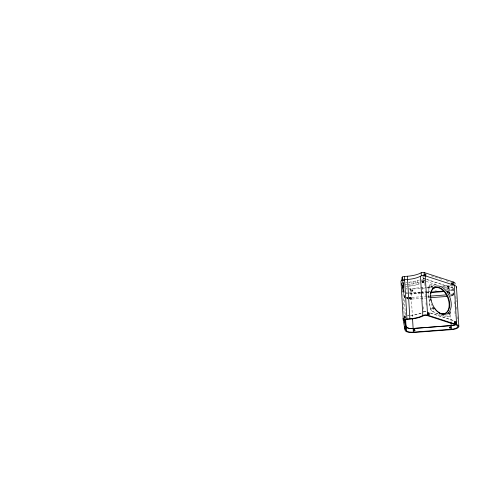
<?xml version="1.0" encoding="UTF-8"?>
<svg xmlns="http://www.w3.org/2000/svg" width="483" height="483" viewBox="0 0 483 483"><rect width="100%" height="100%" fill="white"/><g stroke="black" fill="none" stroke-linecap="round" stroke-linejoin="round"><path stroke-width="0.36" stroke-dasharray="2.42 1.81" d="M419.371 280.007A20.153 7.275 -3.4 0 1 417.686 280.551L409.916 282.084L409.922 286.039L408.02 286.22M436.221 285.024A58.998 37.221 68.2 0 0 430.884 284.245L430.45 284.179A2.94 1.854 68.2 0 0 429.127 285.646L429.103 286.226A59.041 37.245 68.2 0 0 430.063 306.264L430.51 308.74A2.94 1.854 68.2 0 0 432.062 311.143L432.508 311.366A58.998 37.221 68.2 0 0 437.96 314.101M428.844 290.174L428.868 289.679M438.745 314.143A58.31 36.786 68.2 0 1 431.983 310.901A2.149 1.358 68.2 0 1 430.456 308.945L430.021 306.542A58.31 36.786 68.2 0 1 429.079 286.739L429.127 285.646M411.969 281.806L411.812 285.785L409.922 286.039M403.8 289.462L403.673 287.922L403.77 288.653M413.967 281.456L413.653 285.459L411.812 285.785M415.875 281.04L415.416 285.073L413.653 285.459M417.686 280.551L416.992 283.044L417.083 284.626L415.416 285.073M403.993 283.279L403.347 285.187L403.444 286.769L402.52 287.645L404.494 297.691L402.43 286.057L403.933 282.79L402.472 285.779L404.398 318.466M405.738 315.888L404.205 316.691L404.434 318.454M403.848 283.34L403.1 285.29L403.19 286.878M421.248 281.39L422.746 278.516L422.667 277.145M404.011 282.736L402.882 285.405L402.973 286.993M402.43 286.057L403.836 282.899L402.424 285.912M403.873 282.845L402.562 285.652L402.659 287.24M421.677 281.148L424.46 280.846M423.434 312.036L423.73 311.958A1.932 0.694 -3.4 0 1 426.308 311.752M449.751 291.823L450.108 294.588L454.195 293.495M407.924 284.632L413.557 283.877L419.498 282.169M417.083 284.626L420.065 283.575L419.969 281.987M450.204 296.176L453.833 295.294L453.736 293.706M421.979 282.633L424.322 282.386C424.207 281.366 424.134 277.26 422.305 278.763A20.153 7.275 -3.4 0 1 421.399 279.198M403.945 285.012L402.701 285.525L402.798 287.113M403.444 286.769L404.036 286.6M408.57 282.211L409.916 282.084M441.251 286.153L449.341 285.664A5.084 1.835 -3.4 0 0 450.844 285.405M442.905 286.733L449.607 286.214A6.653 2.397 -3.4 0 0 452.728 285.525M447.608 290.035L449.824 289.854A6.653 2.397 -3.4 0 0 453.452 288.973M405.714 282.44L407.169 282.332M405.008 284.855L407.199 284.686M405.835 286.383L407.29 286.274M420.711 293.344L411.009 294.081L410.647 288.478L426.32 287.288M427.069 287.228L430.8 286.944M409.391 289.232A6.653 2.403 -3.4 0 0 410.779 289.178L426.471 287.983M427.214 287.928L430.208 287.699M409.264 292.867A6.653 2.403 -3.4 0 0 410.997 292.819L419.962 292.137M420.711 292.082L429.677 291.4M434.905 291.001L436.403 290.887M409.439 293.302A7.825 2.826 -3.4 0 0 411.075 293.241L420.047 292.559M420.796 292.499L429.767 291.817M420.657 292.843L410.955 293.579L411.003 294.081A5.09 1.835 -3.4 0 1 409.288 294.105M421.405 292.783L425.137 292.499M425.879 292.444L429.61 292.161M421.46 293.29L425.191 293.006M425.934 292.946L429.665 292.662M426.972 296.363L409.379 297.6L409.439 298.657M427.715 296.308L429.961 296.133M427.063 297.951L409.989 299.194L409.892 297.606M427.811 297.89L430.051 297.721M409.047 315.598L407.586 315.707L411.673 315.363A18.589 6.708 -3.4 0 0 421.357 313.087M406.336 297.178L407.598 297.443M406.867 297.311C406.372 299.285 408.189 299.629 407.447 297.425M423.283 278.419L425.559 279.15M431.301 275.865L443.303 279.772M446.123 280.689L450.361 282.066M453.513 288.442A5.084 1.835 -3.4 0 0 452.704 287.989L423.138 278.208L424.702 280.913M426.266 279.379L452.378 287.88L452.257 285.827M426.115 281.372L437.429 285.055M443.792 287.125L453.694 290.343L454.014 295.693M430.166 312.936L454.213 320.76M430.794 313.201L454.129 320.797M453.785 291.931L454.171 292.064M431.222 310.388L431.554 310.708M452.704 287.989L454.08 290.476M403.794 289.462L403.71 288.737M449.238 292.77L449.474 294.014M448.447 287.355A0.785 0.731 -10.5 0 1 447.397 288.182A0.785 0.731 -10.5 0 1 447.18 286.938A0.785 0.731 -10.5 0 1 448.447 287.355L448.574 288.055A0.785 0.731 -10.5 0 1 447.53 288.882A0.785 0.731 -10.5 0 1 447.312 287.639A0.785 0.731 -10.5 0 1 448.574 288.055M446.902 287.626L447.035 288.327M412.796 290.023L412.929 290.724M411.268 290.355L411.395 291.056M410.647 288.478L410.677 288.617A5.09 1.835 -3.4 0 1 408.709 288.629M402.611 281.378L403.927 290.947A6.653 2.403 -3.4 0 0 404.525 291.768M402.146 281.317L403.927 290.947M402.073 287.331L402.484 289.552M404.549 318.448L404.271 316.824A2.735 0.99 -3.4 0 1 405.792 315.918M449.196 292.577L449.389 294.66M455.88 296.369L456.194 301.634M456.507 306.898L456.731 310.654M457.093 316.673L457.359 321.183M454.37 301.706L454.642 306.216M454.956 311.481L455.228 315.991M453.229 293.906L453.32 295.493M452.668 294.087L452.764 295.674M451.949 285.441L452.076 287.626M452.076 294.244L452.166 295.831M451.442 294.382L451.539 295.97M450.784 294.497L450.88 296.085M448.888 286.28L449.105 289.921M449.431 294.044L449.214 290.337A7.825 2.826 -3.4 0 0 453.694 289.456M450.379 311.281L450.561 314.288M450.675 314.801L451.074 321.473M448.743 285.725L449.069 291.189M448.713 285.586L449.021 290.681M424.841 283.249L425.022 286.256M425.469 293.773L425.65 296.785M426.012 302.799L426.235 306.56M423.971 280.768L424.062 282.356M423.7 280.756L423.79 282.338M423.156 273.68L423.319 276.409M423.356 277.091L423.44 278.462M423.416 280.756L423.513 282.338M423.132 280.768L423.229 282.356M422.854 280.798L422.951 282.386M422.583 280.84L422.679 282.428M422.329 280.901L422.426 282.489M422.094 280.967L422.19 282.555M422.045 287.246L422.359 292.511M422.625 297.021L422.897 301.531M423.211 306.796L423.525 312.06M418.544 282.537L418.64 284.125M410.779 289.178L410.997 292.819M411.075 293.241L412.494 317.941M411.105 297.57L411.202 299.152M410.93 297.576L411.027 299.164M410.755 297.588L410.852 299.176M410.586 297.594L410.677 299.182M410.411 297.6L410.502 299.188M410.236 297.606L410.333 299.188M410.061 297.606L410.158 299.194M409.717 297.606L409.783 298.663M409.548 297.606L409.614 298.663M407.302 297.395L407.392 298.983M407.151 297.371L407.247 298.959M407.012 297.341L407.103 298.929M403.734 281.674L403.818 283.044M404.295 295.928L404.458 297.637M403.631 285.091L403.728 286.679M404.211 295.681L405.563 318.321M405.122 316.069L405.249 318.255M404.857 316.178L404.989 318.363M404.627 316.293L404.76 318.484M404.446 316.419L404.531 317.88M404.205 316.691L404.247 318.43M407.477 293.205A7.825 2.826 -3.4 0 1 406.39 293.054M404.555 292.565A7.825 2.826 -3.4 0 1 402.756 291.038M407.465 292.734A6.653 2.403 -3.4 0 1 406.312 292.511M406.946 289.045A6.653 2.403 -3.4 0 1 406.366 288.937M403.903 287.729A6.653 2.403 -3.4 0 1 403.71 287.307M406.891 288.333A5.09 1.835 -3.4 0 1 406.354 288.146M453.356 289.939A5.084 1.835 -3.4 0 1 449.667 291.128M407.525 293.875A5.09 1.835 -3.4 0 1 406.3 293.435M448.001 314.862A0.785 0.495 68.2 0 1 447.602 314.524M431.633 309.44A0.785 0.495 68.2 0 1 431.681 308.148M430.474 287.88A0.785 0.495 68.2 0 1 430.528 286.491M432.37 306.137A13.892 8.76 68.2 0 1 431.186 303.493M433.076 285.477A58.31 36.786 68.2 0 1 434.404 285.701M429.079 286.739A2.149 1.358 68.2 0 1 430.45 285.218M439.331 314.638A58.998 37.221 68.2 0 0 448.767 316.655L449.202 316.721A2.94 1.854 68.2 0 0 450.524 315.254M441.444 315.019A58.31 36.786 68.2 0 0 448.073 316.136A2.149 1.358 68.2 0 0 449.419 315.115M445.803 288.78A58.998 37.221 68.2 0 1 447.143 289.54L447.59 289.758A2.94 1.854 68.2 0 1 448.097 290.192M450.766 311.819A57.248 36.116 68.2 0 1 450.693 312.984M421.279 313.062A18.469 6.665 -3.4 0 1 411.655 315.321M423.645 311.933A2.047 0.737 -3.4 0 1 426.127 311.668M411.842 291.563A0.785 0.731 -10.5 0 0 412.941 290.796A0.785 0.731 -10.5 0 0 411.703 290.307A0.785 0.731 -10.5 0 0 411.842 291.563M411.709 290.863A0.785 0.731 -10.5 0 0 412.808 290.096A0.785 0.731 -10.5 0 0 411.576 289.607A0.785 0.731 -10.5 0 0 411.709 290.863"/><path stroke-width="0.72" d="M402.055 279.204L402.098 280.098M454.262 322.348L454.926 322.421L454.805 323.248M450.47 328.211C451.756 327.045 448.725 326.925 449.884 328.199M454.708 284.409A6.653 2.397 -3.4 0 0 453.579 282.096L423.959 272.466A1.932 0.694 -3.4 0 0 421.381 272.672L420.747 273.016A18.589 6.708 -3.4 0 1 409.324 276.071L404.114 276.511A2.735 0.99 -3.4 0 0 402.599 276.91L402.804 280.563M456.266 287.844A7.825 2.826 -3.4 0 0 454.696 285.423L425.233 275.829A3.109 1.123 -3.4 0 0 422.764 275.612L422.311 275.66A3.109 1.123 -3.4 0 0 420.464 276.204L420.047 276.439A17.412 6.285 -3.4 0 1 407.537 279.482L404.609 279.699A3.912 1.413 -3.4 0 0 402.291 280.17L401.928 280.321A3.912 1.413 -3.4 0 0 400.975 281.396L403.317 320.682L405.104 330.324A7.825 2.826 -3.4 0 0 413.424 332.527L451.563 329.629A7.825 2.826 -3.4 0 0 458.222 327.577A7.825 2.826 -3.4 0 0 457.045 324.709L427.582 315.115A3.109 1.123 -3.4 0 0 422.812 315.496L422.396 315.731A17.412 6.285 -3.4 0 1 409.886 318.768L406.958 318.991A3.912 1.413 -3.4 0 0 403.317 320.682M402.587 276.916L402.381 277.025A2.735 0.99 -3.4 0 0 401.928 277.532L402.098 280.593M427.678 313.425L428.282 314.167L427.703 314.385M451.46 329.255L452.191 329.183A6.768 2.445 -3.4 0 0 456.236 324.999L426.598 315.357A2.047 0.737 -3.4 0 0 423.863 315.574L423.223 315.924A18.469 6.665 -3.4 0 1 411.872 318.961L406.3 319.456L404.422 320.332L406.161 330.245A6.768 2.445 -3.4 0 0 413.351 332.147L451.46 329.255L451.056 322.559M430.359 292.1L443.792 291.08M430.413 292.607L444.589 291.527M430.703 296.079L446.395 294.884M430.8 297.667L447.24 296.417M404.989 329.201L404.826 326.9L404.995 328.488M401.385 283.618L401.657 285.103M404.688 319.185L406.058 326.593A6.653 2.403 -3.4 0 0 413.128 328.464L451.955 325.5A6.653 2.397 -3.4 0 0 455.584 324.618M404.706 319.933L406.161 330.245M405.998 328.017C405.805 326.387 406.125 329.442 405.943 328.017M456.489 286.95L458.838 326.242M454.262 285.272L456.61 324.564M453.193 281.969L453.368 284.879M425.233 275.829L427.582 315.115M424.201 272.533L424.418 276.173M421.176 272.774L421.351 275.684M420.464 276.204L422.812 315.496M412.542 318.689L413.351 332.147M407.423 276.252L407.64 279.899M407.537 279.482L409.886 318.768M404.506 276.475L404.724 280.116M404.609 279.699L406.958 318.991M405.654 319.824L406.058 326.593M404.887 326.617L404.971 328.102M413.732 329.859A1.171 1.093 -10.5 0 1 414.028 329.647M449.921 326.846A1.171 1.093 -10.5 0 1 450.862 326.961M430.667 293.851A13.892 8.76 68.2 0 1 443.376 290.078A13.892 8.76 68.2 0 1 448.592 310.134A13.892 8.76 68.2 0 1 434.434 308.329M430.933 300.498A13.892 8.76 68.2 0 1 430.667 299.11M422.854 276.034A1.932 0.694 -3.4 0 1 423.688 276.034M403.347 280.357A2.735 0.99 -3.4 0 1 403.661 280.273M432.363 289.22A13.892 8.76 68.2 0 1 447.862 298.029A13.892 8.76 68.2 0 1 441.534 313.986M440.538 313.769A13.892 8.76 68.2 0 1 439.53 313.401M405.943 326.605A6.768 2.445 -3.4 0 0 413.134 328.506L451.973 325.542A6.768 2.445 -3.4 0 0 455.668 324.642M403.196 318.237L403.383 320.501L403.239 318.285M427.896 313.564C428.475 315.725 429.061 312.459 427.896 313.564M454.666 322.276C455.167 324.377 455.94 321.322 454.672 322.227M413.913 330.161C414.655 332.66 415.772 328.44 413.913 330.161M413.949 330.372C415.132 331.833 415.175 328.772 413.949 330.372M449.582 327.45C450.512 329.454 451.194 325.747 449.582 327.45M454.594 322.01A1.171 0.743 68.2 0 0 455.795 323.489A1.171 0.743 68.2 0 0 455.831 321.66A1.171 0.743 68.2 0 0 454.594 322.01M427.823 313.298A1.171 0.743 68.2 0 0 429.025 314.777A1.171 0.743 68.2 0 0 429.061 312.942A1.171 0.743 68.2 0 0 427.823 313.298M430.625 295.759A14.87 9.382 68.2 0 0 446.093 314.137A14.87 9.382 68.2 0 0 446.087 290.7A14.87 9.382 68.2 0 0 430.625 295.759M432.738 307.973A0.785 0.495 68.2 0 0 433.456 309.084A0.785 0.495 68.2 0 0 433.625 307.943A0.785 0.495 68.2 0 0 432.738 307.973M431.446 286.298A0.785 0.495 68.2 0 0 432.158 287.409A0.785 0.495 68.2 0 0 432.327 286.268A0.785 0.495 68.2 0 0 431.446 286.298M448.828 313.213A0.785 0.495 68.2 0 0 449.546 314.318A0.785 0.495 68.2 0 0 449.715 313.177A0.785 0.495 68.2 0 0 448.828 313.213M447.536 291.533A0.785 0.495 68.2 0 0 448.248 292.644A0.785 0.495 68.2 0 0 448.423 291.503A0.785 0.495 68.2 0 0 447.536 291.533M451.647 283.177A0.785 0.495 68.2 0 0 452.45 284.167A0.785 0.495 68.2 0 0 452.474 282.941A0.785 0.495 68.2 0 0 451.647 283.177M424.883 274.465A0.785 0.495 68.2 0 0 425.68 275.455A0.785 0.495 68.2 0 0 425.704 274.229A0.785 0.495 68.2 0 0 424.883 274.465"/></g></svg>
